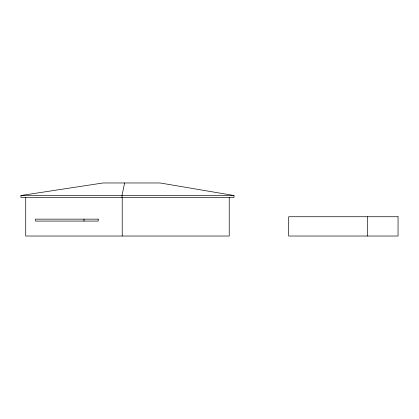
<?xml version="1.0" encoding="UTF-8"?>
<svg xmlns="http://www.w3.org/2000/svg" width="419" height="419" viewBox="0 0 419 419"><rect width="100%" height="100%" fill="white"/><g stroke="black" fill="none" stroke-linecap="round" stroke-linejoin="round"><path stroke-width="0.63" d="M124.616 182.972L122.013 195.511L122.013 197.443M20.95 195.511L103.037 182.972L160.147 182.972L233.996 195.511L233.996 197.443L20.95 197.443L20.95 195.511L233.996 195.511M367.552 216.733L367.552 236.028M229.224 197.443L229.224 236.028L25.721 236.028L25.721 197.443M122.217 197.443L122.217 236.028M84.015 219.147L84.015 221.075M398.05 216.733L288.665 216.733L288.665 236.028L398.05 236.028L398.05 216.733M98.203 219.147L35.547 219.147L35.547 221.075L98.203 221.075L98.203 219.147"/></g></svg>
